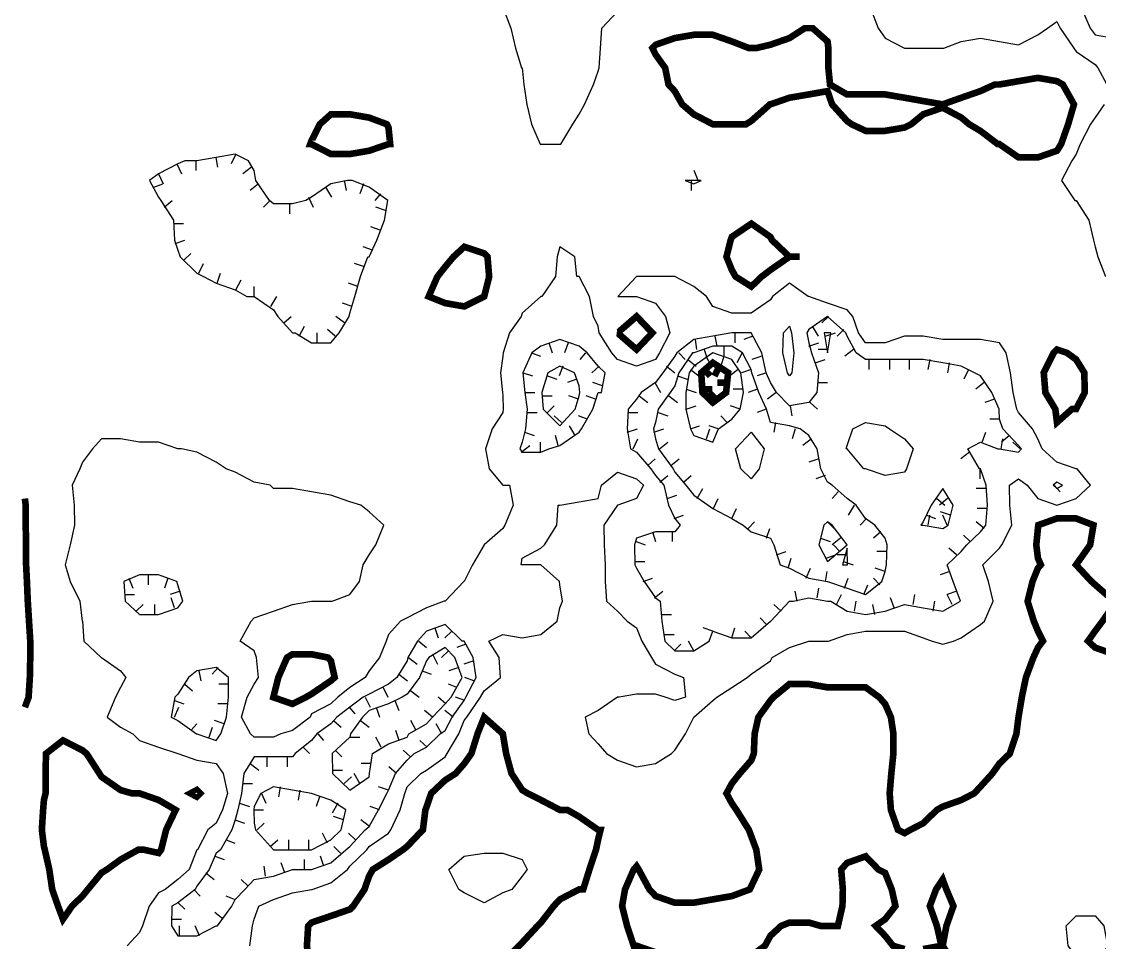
# Model space of a CAD drawing. Extents: x 628896 to 629898, y 4519176 to 4520140.
# Drawn here: x 629011.8 to 629174.4, y 4519793 to 4519932 of the extents above; entities that cross this region are included whole.
import ezdxf

# ---------------------------------------------------------------- set-up
doc = ezdxf.new("R2010")
doc.units = 0

msp = doc.modelspace()

# ---------------------------------------------------------------- linework, layer by layer
at = {"layer": 'GSLAYER', "linetype": 'CONTINUOUS', "flags": 128}
for points in [[(629084.4375, 4519934), (629085.5625, 4519931), (629086.3125, 4519928), (629087.1875, 4519925), (629087.3125, 4519925), (629087.5625, 4519922.5), (629088, 4519919.5), (629088.6875, 4519916.5), (629090, 4519913.5), (629090.125, 4519913.5), (629093, 4519913.5), (629093.125, 4519913.5), (629094.9375, 4519916.5), (629095.875, 4519918), (629096.6875, 4519919.5), (629098.0625, 4519922.5), (629098.75, 4519924.5), (629098.9375, 4519925), (629099.125, 4519928), (629099.3125, 4519931), (629101.6875, 4519933.5)], [(629139.875, 4519934), (629141, 4519931), (629142.0625, 4519929.5), (629145, 4519928), (629145.5625, 4519928), (629147.8125, 4519928), (629150.75, 4519928), (629150.9375, 4519928), (629153.5625, 4519929), (629156.4375, 4519929.5), (629159.3125, 4519929), (629162.1875, 4519928.5), (629165.125, 4519930), (629166.5625, 4519931), (629168, 4519932), (629168.5, 4519931), (629170.5625, 4519928), (629170.875, 4519927.5), (629173.75, 4519925.5), (629174.1875, 4519925), (629175.5, 4519922.5)], [(629171.6875, 4519934), (629173, 4519931), (629173.75, 4519930), (629176.625, 4519929.5), (629179.5, 4519929.5), (629182.375, 4519928.5), (629182.9375, 4519928), (629185.3125, 4519926), (629188.1875, 4519927.5), (629189.375, 4519928), (629191.0625, 4519929), (629193.9375, 4519929), (629196.8125, 4519930), (629197.375, 4519931), (629199.75, 4519931.5), (629202.5625, 4519932), (629205.5, 4519932.5)], [(629175.125, 4519919.5), (629173.75, 4519917.5), (629173.0625, 4519916.5), (629171.5, 4519913.5), (629170.875, 4519912), (629170.25, 4519911), (629168.6875, 4519908), (629170.6875, 4519905), (629170.875, 4519905), (629172.8125, 4519902), (629173.5, 4519899), (629173.75, 4519898), (629174.1875, 4519896.5), (629175.3125, 4519893.5)], [(629059.6875, 4519885), (629061.1875, 4519887.5), (629061.3125, 4519888), (629062.0625, 4519890.5), (629062.875, 4519893.5), (629064, 4519896.5), (629064.1875, 4519896.5), (629065.375, 4519899), (629066.5, 4519902), (629067, 4519905), (629064.1875, 4519907), (629061.625, 4519908), (629061.3125, 4519908), (629060.9375, 4519908), (629058.4375, 4519907.5), (629055.5, 4519905.5), (629054.625, 4519905), (629052.625, 4519904.5), (629049.75, 4519904.5), (629049.1875, 4519905), (629047.125, 4519908), (629046.875, 4519909.5), (629046, 4519911), (629044, 4519912), (629041.125, 4519911.5), (629038.1875, 4519911), (629036.375, 4519911), (629035.3125, 4519910.5), (629032.4375, 4519909), (629031.0625, 4519908), (629032.4375, 4519905.5), (629032.75, 4519905), (629034.6875, 4519902), (629034.8125, 4519899), (629035.3125, 4519897.5), (629035.6875, 4519896.5), (629038.1875, 4519894), (629039.1875, 4519893.5), (629041.125, 4519892.5), (629044, 4519891.5), (629045.75, 4519890.5), (629046.875, 4519890.5), (629049.75, 4519888.5), (629050.4375, 4519887.5), (629052.625, 4519885), (629053.0625, 4519885), (629055.5, 4519883.5), (629058.4375, 4519883.5), (629059.6875, 4519885)], [(629041.0625, 4519911.5), (629041.3125, 4519910)], [(629044.0625, 4519912), (629043.375, 4519910.5)], [(629035.1875, 4519910.5), (629035.875, 4519909)], [(629038.0625, 4519911), (629038.0625, 4519909.5)], [(629046.4375, 4519910), (629045.125, 4519909)], [(629032.4375, 4519909), (629033.125, 4519907.5)], [(629113.875, 4519908), (629113.25, 4519909.5)], [(629031.6875, 4519907), (629033.0625, 4519907.5)], [(629047.5, 4519907.5), (629046.25, 4519906.5)], [(629057.625, 4519907), (629058.5, 4519905.5)], [(629060.4375, 4519908), (629060.75, 4519906.5)], [(629063.375, 4519907.5), (629062.8125, 4519906)], [(629114.3125, 4519908), (629113.1875, 4519908), (629111.875, 4519908), (629113.1875, 4519907.5), (629114.3125, 4519908)], [(629112.8125, 4519908), (629112.8125, 4519906.5)], [(629033.25, 4519904), (629034.5, 4519905)], [(629049.25, 4519905), (629048.25, 4519904)], [(629055.0625, 4519905.5), (629055.75, 4519904)], [(629065.9375, 4519906), (629065.0625, 4519905)], [(629052.1875, 4519904.5), (629052.1875, 4519903)], [(629066.6875, 4519903.5), (629065.1875, 4519904)], [(629034.6875, 4519901.5), (629036.1875, 4519901.5)], [(629065.875, 4519900.5), (629064.4375, 4519901)], [(629034.9375, 4519898.5), (629036.375, 4519899)], [(629046.1875, 4519792.5), (629046.625, 4519795.5), (629046.875, 4519796.5), (629047.5625, 4519798.5), (629049.75, 4519799.5), (629052.625, 4519800.5), (629055.5, 4519801), (629055.625, 4519801), (629058.4375, 4519802), (629060.9375, 4519804), (629061.3125, 4519804.5), (629063.875, 4519807), (629064.1875, 4519807.5), (629067.125, 4519809.5), (629067.5, 4519810), (629068.875, 4519813), (629069.5625, 4519815.5), (629069.9375, 4519816.5), (629072, 4519818.5), (629072.875, 4519819), (629075.6875, 4519821), (629076, 4519821.5), (629077.75, 4519824.5), (629078.5625, 4519826.5), (629078.9375, 4519827), (629081, 4519830), (629081.5625, 4519831), (629084, 4519833), (629083.8125, 4519836), (629082.25, 4519838.5), (629084.375, 4519839.5), (629087.3125, 4519839), (629090.125, 4519839.5), (629092.5625, 4519841.5), (629093, 4519843.5), (629093.375, 4519844.5), (629093, 4519847), (629092.9375, 4519847.5), (629090.125, 4519850), (629087.3125, 4519850), (629087.125, 4519850), (629087.3125, 4519851), (629090.125, 4519852.5), (629090.6875, 4519853), (629092.5, 4519856), (629092.75, 4519859), (629093, 4519859), (629095.875, 4519859.5), (629098.75, 4519860), (629099.25, 4519862), (629101.6875, 4519864), (629104.5625, 4519863), (629105.625, 4519862), (629104.5625, 4519860), (629101.75, 4519859), (629101.6875, 4519859), (629099.625, 4519856), (629099.6875, 4519853), (629099.8125, 4519850), (629099.8125, 4519847.5), (629100, 4519844.5), (629101.6875, 4519843), (629103.125, 4519841.5), (629104.5625, 4519840.5), (629105.375, 4519838.5), (629106.8125, 4519836), (629107.4375, 4519835), (629110.3125, 4519833.5), (629111.625, 4519833), (629111.9375, 4519830), (629110.3125, 4519829.5), (629108.875, 4519830), (629107.4375, 4519830.5), (629104.5625, 4519830.5), (629101.9375, 4519830), (629101.6875, 4519830), (629098.75, 4519828), (629096.8125, 4519827), (629097.375, 4519824.5), (629098.75, 4519823), (629100, 4519821.5), (629101.6875, 4519820.5), (629104.5625, 4519819.5), (629107.4375, 4519820), (629109.8125, 4519821.5), (629110.3125, 4519822), (629111.9375, 4519824.5), (629113.1875, 4519827), (629116.0625, 4519829.5), (629116.6875, 4519830), (629118.9375, 4519831.5), (629121.25, 4519833), (629121.875, 4519833.5), (629124.75, 4519835.5), (629125, 4519836), (629127.625, 4519837.5), (629130.5625, 4519838.5), (629133.375, 4519838.5), (629133.5, 4519838.5), (629136.3125, 4519839.5), (629139.125, 4519840), (629142.0625, 4519840), (629145, 4519840), (629147.8125, 4519839), (629149.1875, 4519838.5), (629150.75, 4519838), (629152.375, 4519838.5), (629153.5625, 4519839), (629156.4375, 4519841), (629157.0625, 4519841.5), (629158.375, 4519844.5), (629157.6875, 4519847.5), (629156.8125, 4519850), (629159.3125, 4519852.5), (629159.6875, 4519853), (629161.1875, 4519856), (629160.875, 4519859), (629160.8125, 4519862), (629162.1875, 4519863), (629163.5, 4519862), (629165.125, 4519860), (629168, 4519859), (629170.875, 4519860), (629173.0625, 4519862), (629171.0625, 4519864.5), (629170.875, 4519864.5), (629168, 4519865.5), (629165.75, 4519867.5), (629165.125, 4519869), (629164.3125, 4519870.5), (629162.1875, 4519873), (629161.9375, 4519873.5), (629161.375, 4519876), (629161, 4519879), (629160.3125, 4519882), (629159.3125, 4519883.5), (629156.4375, 4519884), (629153.5625, 4519884), (629150.75, 4519884), (629147.8125, 4519884.5), (629145, 4519884.5), (629142.0625, 4519883.5), (629139.125, 4519883.5), (629138.0625, 4519885), (629137.1875, 4519887.5), (629136.3125, 4519888.5), (629133.375, 4519889.5), (629130.5625, 4519890.5), (629130.4375, 4519890.5), (629127.625, 4519892.5), (629125.0625, 4519890.5), (629124.75, 4519890), (629121.875, 4519888), (629118.9375, 4519888), (629116.0625, 4519889), (629115.125, 4519890.5), (629113.1875, 4519892), (629110.3125, 4519893.5), (629110.25, 4519893.5), (629107.4375, 4519893.5), (629104.75, 4519893.5), (629104.5625, 4519893.5), (629101.75, 4519890.5), (629104.5625, 4519890.5), (629107.4375, 4519889.5), (629108.9375, 4519887.5), (629109.5625, 4519885), (629108, 4519882), (629107.4375, 4519881), (629104.5625, 4519880), (629101.6875, 4519881), (629100.8125, 4519882), (629098.9375, 4519885), (629098.75, 4519886), (629098.0625, 4519887.5), (629097.4375, 4519890.5), (629095.875, 4519893.5), (629095.5625, 4519893.5), (629095.25, 4519896.5), (629093, 4519898), (629092.5625, 4519896.5), (629092.3125, 4519893.5), (629090.25, 4519890.5), (629090.125, 4519890.5), (629087.3125, 4519888), (629087.125, 4519887.5), (629085.375, 4519885), (629084.4375, 4519882), (629084.375, 4519881.5), (629084, 4519879), (629084.3125, 4519876), (629084.375, 4519875.5), (629084.4375, 4519873.5), (629084.375, 4519873), (629082.75, 4519870.5), (629081.75, 4519867.5), (629082.3125, 4519864.5), (629084.375, 4519862), (629085.375, 4519862), (629085.9375, 4519859), (629084.6875, 4519856), (629084.375, 4519855.5), (629081.5625, 4519853), (629079.8125, 4519850), (629078.5625, 4519847.5), (629078.5, 4519847.5), (629075.6875, 4519844.5), (629075.5, 4519844.5), (629072.875, 4519843.5), (629069.9375, 4519842), (629068.9375, 4519841.5), (629067.125, 4519839.5), (629066.75, 4519838.5), (629065.75, 4519836), (629064.1875, 4519834), (629063.625, 4519833), (629061.3125, 4519831.5), (629059.5, 4519830), (629058.4375, 4519829), (629055.5, 4519827.5), (629055.3125, 4519827), (629052.625, 4519825), (629050.875, 4519824.5), (629049.75, 4519824), (629046.875, 4519824), (629046.3125, 4519824.5), (629044.9375, 4519827), (629045.8125, 4519830), (629046.875, 4519832), (629047.5, 4519833), (629047.1875, 4519836), (629046.875, 4519837), (629044.75, 4519838.5), (629046.375, 4519841.5), (629046.875, 4519842), (629049.75, 4519843), (629052.625, 4519844), (629055.5, 4519844.5), (629058.4375, 4519844.5), (629058.625, 4519844.5), (629061.3125, 4519845.5), (629062.75, 4519847.5), (629063.3125, 4519850), (629064.1875, 4519851.5), (629065.1875, 4519853), (629066.4375, 4519856), (629064.1875, 4519858), (629062.9375, 4519859), (629061.3125, 4519859.5), (629058.4375, 4519860.5), (629055.5, 4519861), (629052.625, 4519861.5), (629049.75, 4519861.5), (629049.25, 4519862), (629046.875, 4519862.5), (629044, 4519864), (629042.625, 4519864.5), (629041.125, 4519865.5), (629038.1875, 4519867), (629035.875, 4519867.5), (629035.3125, 4519867.5), (629032.4375, 4519868.5), (629029.5625, 4519868.5), (629026.6875, 4519869), (629023.8125, 4519869), (629022.4375, 4519867.5), (629020.9375, 4519865.5), (629020.5625, 4519864.5), (629019.375, 4519862), (629019.6875, 4519859), (629019.75, 4519856), (629019.0625, 4519853), (629018.3125, 4519850), (629019.0625, 4519847.5), (629020.5625, 4519844.5), (629020.875, 4519841.5), (629020.9375, 4519841.5), (629021.125, 4519838.5), (629023.75, 4519836), (629023.8125, 4519836), (629026.6875, 4519834), (629027.5, 4519833), (629026.6875, 4519831.5), (629025.9375, 4519830), (629024.6875, 4519827), (629026.6875, 4519825.5), (629028.5625, 4519824.5), (629029.5625, 4519823.5), (629032.4375, 4519822.5), (629035.3125, 4519821.5), (629038.1875, 4519820.5), (629041.125, 4519820), (629042.1875, 4519818.5), (629042.8125, 4519815.5), (629042.0625, 4519813), (629041.125, 4519811), (629039.875, 4519810), (629038.3125, 4519807), (629038.1875, 4519807), (629037.0625, 4519804), (629035.3125, 4519802.5), (629033.4375, 4519801), (629032.4375, 4519800.5), (629031, 4519798.5), (629030, 4519795.5), (629029.5625, 4519794.5), (629027.6875, 4519792.5)], [(629036.25, 4519896), (629037.3125, 4519897)], [(629064.6875, 4519897.5), (629063.3125, 4519898)], [(629038.5, 4519894), (629039.1875, 4519895.5)], [(629063.5, 4519895), (629062, 4519895.5)], [(629041.25, 4519892.5), (629041.75, 4519894)], [(629044.0625, 4519891.5), (629044.875, 4519893)], [(629046.875, 4519890.5), (629046.875, 4519892)], [(629062.5, 4519892), (629061.0625, 4519892.5)], [(629049.375, 4519889), (629050.25, 4519890.5)], [(629061.625, 4519889), (629060.1875, 4519889.5)], [(629051.3125, 4519886.5), (629052.4375, 4519887.5)], [(629060.5, 4519886.5), (629059.1875, 4519887.5)], [(629115.5, 4519838.5), (629116.0625, 4519840), (629118.9375, 4519839), (629121.875, 4519839), (629124.75, 4519841.5), (629124.8125, 4519841.5), (629127.625, 4519844.5), (629128.1875, 4519844.5), (629130.5625, 4519845), (629133.375, 4519844.5), (629133.875, 4519844.5), (629136.3125, 4519843), (629139.125, 4519842.5), (629142.0625, 4519843), (629145, 4519844), (629147.8125, 4519843.5), (629150.75, 4519843), (629153.4375, 4519844.5), (629152.3125, 4519847.5), (629151.4375, 4519850), (629153.5625, 4519852), (629154.375, 4519853), (629156.4375, 4519855), (629157.25, 4519856), (629157.5, 4519859), (629157.3125, 4519862), (629156.4375, 4519864.5), (629156.3125, 4519864.5), (629154.5625, 4519867.5), (629156.4375, 4519868.5), (629159.0625, 4519867.5), (629159.3125, 4519867.5), (629162.1875, 4519867), (629162.625, 4519867.5), (629162.1875, 4519868), (629159.8125, 4519870.5), (629159.3125, 4519872), (629159.25, 4519873.5), (629158.1875, 4519876), (629156.4375, 4519878.5), (629155.5625, 4519879), (629153.5625, 4519880), (629150.75, 4519880.5), (629147.8125, 4519881), (629145, 4519881), (629142.0625, 4519881), (629139.125, 4519881), (629137.6875, 4519882), (629136.3125, 4519884.5), (629136.125, 4519885), (629133.375, 4519887.5), (629130.5625, 4519885.5), (629130.25, 4519885), (629130.5625, 4519883.5), (629130.9375, 4519882), (629132, 4519879), (629131.75, 4519876), (629130.5625, 4519874.5), (629127.625, 4519874), (629125.6875, 4519876), (629124.75, 4519877.5), (629124.125, 4519879), (629123.4375, 4519882), (629121.875, 4519885), (629121.875, 4519885), (629120.8125, 4519885), (629118.9375, 4519885), (629116.0625, 4519884.5), (629113.1875, 4519884), (629110.625, 4519882), (629110.3125, 4519881.5), (629108.5, 4519879), (629107.4375, 4519877.5), (629105.25, 4519876), (629104.5625, 4519875), (629103.3125, 4519873.5), (629103.125, 4519870.5), (629103.625, 4519867.5), (629104.5625, 4519867), (629106.6875, 4519864.5), (629107.4375, 4519863.5), (629108.6875, 4519862), (629109.375, 4519859), (629110.3125, 4519857), (629111.125, 4519856), (629110.3125, 4519855), (629107.4375, 4519855), (629104.5625, 4519854), (629104.25, 4519853), (629104.3125, 4519850), (629104.5625, 4519849.5), (629105.6875, 4519847.5), (629107.4375, 4519845), (629108.125, 4519844.5), (629108.375, 4519841.5), (629108.8125, 4519838.5), (629110.3125, 4519837), (629113.1875, 4519837), (629115.5, 4519838.5)], [(629133.5, 4519887.5), (629132.5, 4519886.5)], [(629053.625, 4519884.5), (629054.4375, 4519886)], [(629059.0625, 4519884.5), (629057.9375, 4519885.5)], [(629127.3125, 4519879), (629126.625, 4519882), (629126.75, 4519885), (629127.625, 4519886), (629127.9375, 4519885), (629128.3125, 4519882), (629128, 4519879), (629127.625, 4519878.5), (629127.3125, 4519879)], [(629131.0625, 4519886), (629131.9375, 4519884.5)], [(629135.8125, 4519885.5), (629134.8125, 4519884.5)], [(629056.375, 4519883.5), (629056.375, 4519885)], [(629091.3125, 4519867.5), (629093, 4519868), (629095.875, 4519870), (629096.25, 4519870.5), (629097.9375, 4519873.5), (629098.75, 4519876), (629099.25, 4519876), (629099.8125, 4519879), (629098.75, 4519880), (629097.125, 4519882), (629095.875, 4519883), (629093, 4519884), (629090.125, 4519883), (629088.75, 4519882), (629087.375, 4519879), (629087.6875, 4519876), (629088.0625, 4519873.5), (629087.8125, 4519870.5), (629087.3125, 4519868.5), (629086.9375, 4519867.5), (629087.3125, 4519867), (629090.125, 4519867), (629091.3125, 4519867.5)], [(629113.375, 4519884), (629113.625, 4519882.5)], [(629116.375, 4519884.5), (629116.6875, 4519883)], [(629119.375, 4519885), (629119.375, 4519883.5)], [(629122.125, 4519884.5), (629120.75, 4519884)], [(629133.875, 4519885), (629133.375, 4519885), (629132.875, 4519885), (629133.375, 4519882), (629133.875, 4519885)], [(629133, 4519884.5), (629134.5625, 4519885)], [(629091.3125, 4519883.5), (629091.8125, 4519882)], [(629094.25, 4519883.5), (629093.6875, 4519882)], [(629141.5625, 4519847.5), (629142.0625, 4519849), (629142.25, 4519850), (629142.375, 4519853), (629142.0625, 4519854), (629140.5, 4519856), (629139.125, 4519857), (629137.6875, 4519859), (629136.3125, 4519860), (629134.0625, 4519862), (629133.375, 4519862.5), (629132.375, 4519864.5), (629131.8125, 4519867.5), (629130.5625, 4519869.5), (629129.25, 4519870.5), (629127.625, 4519871), (629124.75, 4519871.5), (629124.1875, 4519873.5), (629123, 4519876), (629121.9375, 4519879), (629121.875, 4519879.5), (629120.5625, 4519882), (629118.9375, 4519883), (629116.0625, 4519883), (629113.1875, 4519882), (629113, 4519882), (629110.9375, 4519879), (629110.3125, 4519877), (629109.625, 4519876), (629107.8125, 4519873.5), (629107.4375, 4519871.5), (629107.125, 4519870.5), (629107.4375, 4519869), (629107.875, 4519867.5), (629110.0625, 4519864.5), (629110.3125, 4519864), (629112, 4519862), (629113.1875, 4519860.5), (629115.375, 4519859), (629116.0625, 4519858.5), (629118.9375, 4519857), (629120.625, 4519856), (629121.875, 4519855), (629124.75, 4519854), (629125.25, 4519853), (629126.25, 4519850), (629127.625, 4519849.5), (629130.5625, 4519848), (629133.375, 4519847.5), (629136.3125, 4519846.5), (629139.125, 4519845.5), (629141.5625, 4519847.5)], [(629114.75, 4519882.5), (629115.25, 4519881)], [(629117.75, 4519883), (629117.75, 4519881.5)], [(629130.5625, 4519883), (629132.0625, 4519883.5)], [(629133.4375, 4519882.5), (629131.9375, 4519882.5)], [(629137.3125, 4519882.5), (629136, 4519881.5)], [(629088.6875, 4519882), (629090.0625, 4519881.5)], [(629096.875, 4519882), (629096, 4519881)], [(629110.9375, 4519882), (629111.875, 4519881)], [(629116.9375, 4519870.5), (629118.9375, 4519872), (629120.1875, 4519873.5), (629120.6875, 4519876), (629120.3125, 4519879), (629118.9375, 4519881), (629116.0625, 4519882), (629113.1875, 4519880), (629112.5, 4519879), (629112, 4519876), (629112, 4519873.5), (629112.6875, 4519870.5), (629113.1875, 4519869.5), (629116.0625, 4519868.5), (629116.9375, 4519870.5)], [(629112.3125, 4519881), (629113.5625, 4519880)], [(629115, 4519881.5), (629115.875, 4519880)], [(629117.75, 4519881.5), (629117.25, 4519880)], [(629120.5, 4519882), (629119.6875, 4519880.5)], [(629123.4375, 4519881.5), (629121.9375, 4519881)], [(629131.5, 4519880.5), (629133, 4519881)], [(629139.625, 4519881), (629139.625, 4519879.5)], [(629142.75, 4519881), (629142.75, 4519879.5)], [(629145.6875, 4519881), (629145.6875, 4519879.5)], [(629148.8125, 4519881), (629148.5, 4519879.5)], [(629151.75, 4519880.5), (629151.5, 4519879)], [(629087.4375, 4519879), (629088.875, 4519878.5)], [(629095.3125, 4519873.5), (629095.875, 4519875.5), (629096, 4519876), (629095.875, 4519877), (629095.1875, 4519879), (629093, 4519880), (629091.1875, 4519879), (629090.25, 4519876), (629090.4375, 4519873.5), (629093, 4519871), (629095.3125, 4519873.5)], [(629093.4375, 4519880), (629092.875, 4519878.5)], [(629098.9375, 4519880), (629097.8125, 4519879)], [(629109.0625, 4519880), (629110.3125, 4519879)], [(629112.6875, 4519879.5), (629113.9375, 4519878.5)], [(629119.875, 4519879.5), (629118.625, 4519878.5)], [(629121.875, 4519879.5), (629120.375, 4519879)], [(629124.1875, 4519879), (629122.75, 4519878.5)], [(629154.625, 4519879.5), (629153.9375, 4519878)], [(629091.125, 4519878.5), (629092.5, 4519878)], [(629095.5625, 4519878), (629094.125, 4519877.5)], [(629099.4375, 4519877), (629097.9375, 4519877.5)], [(629107.3125, 4519877.5), (629108.1875, 4519876)], [(629110.75, 4519878.5), (629112.1875, 4519878)], [(629131.875, 4519877.5), (629133.375, 4519877.5)], [(629157, 4519877.5), (629155.75, 4519876.5)], [(629087.6875, 4519876), (629089.1875, 4519876)], [(629112.0625, 4519876.5), (629113.5625, 4519876)], [(629120.625, 4519876.5), (629119.125, 4519876.5)], [(629122.8125, 4519876.5), (629121.375, 4519876)], [(629125.625, 4519876), (629124.3125, 4519875)], [(629090.25, 4519875.5), (629091.8125, 4519875.5)], [(629091.125, 4519873), (629092.125, 4519874)], [(629095.8125, 4519875), (629094.3125, 4519875.5)], [(629098.375, 4519875), (629096.9375, 4519875.5)], [(629104.9375, 4519875.5), (629106.25, 4519874.5)], [(629109.4375, 4519875.5), (629110.75, 4519874.5)], [(629112.0625, 4519873.5), (629113.5625, 4519874)], [(629120.1875, 4519873.5), (629118.75, 4519874)], [(629127.75, 4519874), (629128, 4519872.5)], [(629130.75, 4519874.5), (629131.875, 4519873.5)], [(629158.5625, 4519875), (629157.125, 4519874.5)], [(629088, 4519873), (629089.5625, 4519873)], [(629093.25, 4519871.5), (629092.125, 4519872.5)], [(629097.125, 4519872), (629095.8125, 4519872.5)], [(629103.25, 4519873), (629104.75, 4519873)], [(629107.8125, 4519873), (629109.25, 4519872.5)], [(629118.25, 4519871.5), (629117.25, 4519872.5)], [(629124.125, 4519873.5), (629122.75, 4519873)], [(629095.3125, 4519869.5), (629094.4375, 4519871)], [(629112.6875, 4519870.5), (629114.0625, 4519871)], [(629116.875, 4519870.5), (629115.5, 4519871)], [(629125.5, 4519871.5), (629125.25, 4519870)], [(629138.875, 4519864.5), (629136.3125, 4519867.5), (629136.1875, 4519867.5), (629136.3125, 4519868), (629137.1875, 4519870.5), (629139.125, 4519871.5), (629142.0625, 4519871), (629142.75, 4519870.5), (629145, 4519869), (629146.3125, 4519867.5), (629145.3125, 4519864.5), (629145, 4519864), (629142.0625, 4519863.5), (629139.125, 4519864.5), (629138.875, 4519864.5)], [(629159.3125, 4519872), (629157.875, 4519872)], [(629087.625, 4519870), (629089.125, 4519869.5)], [(629092.75, 4519868), (629092.3125, 4519869.5)], [(629103.125, 4519870), (629104.6875, 4519870.5)], [(629107.1875, 4519870), (629108.6875, 4519870.5)], [(629115.125, 4519869), (629115.625, 4519870.5)], [(629120.3125, 4519864.5), (629119.5, 4519867.5), (629121.875, 4519870), (629123.8125, 4519867.5), (629123.0625, 4519864.5), (629121.875, 4519863), (629120.3125, 4519864.5)], [(629128.5, 4519870.5), (629128.0625, 4519869)], [(629156.6875, 4519868.5), (629157.25, 4519870)], [(629160.8125, 4519869.5), (629159.625, 4519868.5)], [(629087.125, 4519867), (629088.4375, 4519868)], [(629090.0625, 4519867), (629090.0625, 4519868.5)], [(629104.0625, 4519867.5), (629104.75, 4519869)], [(629108, 4519867.5), (629109.25, 4519868.5)], [(629130.9375, 4519869), (629129.625, 4519868)], [(629159.5625, 4519867.5), (629159.8125, 4519869)], [(629162.4375, 4519867.5), (629161.3125, 4519868.5)], [(629106.25, 4519865), (629107.375, 4519866)], [(629109.75, 4519865), (629111, 4519866)], [(629132.0625, 4519866), (629130.5625, 4519865.5)], [(629154.8125, 4519867), (629153.5, 4519866)], [(629156.375, 4519864.5), (629156.375, 4519863)], [(629108.0625, 4519862.5), (629109.25, 4519863.5)], [(629111.625, 4519862.5), (629112.8125, 4519863.5)], [(629133, 4519863.5), (629131.625, 4519863)], [(629113.6875, 4519860), (629114.5625, 4519861.5)], [(629135, 4519861), (629134.0625, 4519860)], [(629151.5625, 4519856), (629152.3125, 4519859), (629150.75, 4519861.5), (629149, 4519859), (629147.8125, 4519856.5), (629147.4375, 4519856), (629147.8125, 4519856), (629150.75, 4519855.5), (629151.5625, 4519856)], [(629157.3125, 4519861.5), (629155.8125, 4519861.5)], [(629168.8125, 4519862), (629168, 4519862.5), (629167.4375, 4519862), (629168, 4519861.5), (629168.8125, 4519862)], [(629167.5625, 4519862), (629168.5, 4519861)], [(629109.1875, 4519860), (629110.625, 4519860.5)], [(629116.1875, 4519858.5), (629116.875, 4519860)], [(629149.875, 4519860), (629151.0625, 4519859)], [(629151.5, 4519860), (629150.25, 4519859)], [(629118.9375, 4519857), (629119.625, 4519858.5)], [(629137.375, 4519859), (629136.5, 4519857.5)], [(629151.9375, 4519857.5), (629150.4375, 4519858)], [(629157.4375, 4519858.5), (629155.9375, 4519858.5)], [(629110.25, 4519857), (629111.625, 4519857.5)], [(629121.375, 4519855.5), (629122.375, 4519856.5)], [(629136.3125, 4519853), (629134.0625, 4519856), (629133.375, 4519856.5), (629132.8125, 4519856), (629132.0625, 4519853), (629133.375, 4519850.5), (629136.3125, 4519853)], [(629133.375, 4519856.5), (629134.375, 4519855.5)], [(629139.25, 4519857), (629138.3125, 4519856)], [(629148.3125, 4519857.5), (629149.6875, 4519857)], [(629148.5625, 4519856), (629148.8125, 4519857.5)], [(629151.4375, 4519856), (629150.75, 4519857.5)], [(629157, 4519855.5), (629155.8125, 4519856.5)], [(629106.9375, 4519855), (629107.4375, 4519853.5)], [(629109.9375, 4519855), (629109.9375, 4519853.5)], [(629124.1875, 4519854), (629124.6875, 4519855.5)], [(629141.4375, 4519855), (629140.3125, 4519854)], [(629154.875, 4519853.5), (629153.875, 4519854.5)], [(629104.5, 4519853.5), (629105.875, 4519853)], [(629132.3125, 4519854), (629133.75, 4519853.5)], [(629135.3125, 4519854), (629134.0625, 4519853)], [(629135.25, 4519852), (629134.25, 4519853)], [(629125.6875, 4519851.5), (629127.125, 4519852)], [(629133.1875, 4519851), (629134.5625, 4519851.5)], [(629136.3125, 4519851.5), (629134.8125, 4519851.5)], [(629136.375, 4519850), (629136.3125, 4519852.5), (629135.625, 4519850), (629136.3125, 4519850), (629136.375, 4519850)], [(629142.3125, 4519852), (629140.8125, 4519852)], [(629152.8125, 4519851.5), (629151.6875, 4519852.5)], [(629104.3125, 4519850.5), (629105.8125, 4519850.5)], [(629127.4375, 4519849.5), (629127.875, 4519851)], [(629135.75, 4519850.5), (629137.25, 4519850)], [(629036.0625, 4519844.5), (629035.3125, 4519847), (629035.1875, 4519847.5), (629032.4375, 4519848.5), (629029.5625, 4519848.5), (629027.1875, 4519847.5), (629027.375, 4519844.5), (629029.5625, 4519842.5), (629032.4375, 4519842.5), (629035.3125, 4519843.5), (629036.0625, 4519844.5)], [(629027.9375, 4519848), (629028.5625, 4519846.5)], [(629030.875, 4519848.5), (629030.875, 4519847)], [(629033.8125, 4519848), (629033.3125, 4519846.5)], [(629105.5625, 4519847.5), (629106.9375, 4519848)], [(629130.125, 4519848), (629130.8125, 4519849.5)], [(629133.0625, 4519847.5), (629133.3125, 4519849)], [(629135.9375, 4519846.5), (629136.5, 4519848)], [(629141.25, 4519847), (629140.3125, 4519848)], [(629142.0625, 4519849), (629140.5625, 4519849.5)], [(629151.8125, 4519849), (629150.375, 4519848.5)], [(629131.8125, 4519845), (629132.0625, 4519846.5)], [(629138.875, 4519845.5), (629139.4375, 4519847)], [(629027.3125, 4519845.5), (629028.8125, 4519845.5)], [(629035.6875, 4519846), (629034.1875, 4519845.5)], [(629034.8125, 4519843.5), (629034.3125, 4519845)], [(629107.25, 4519845), (629108.5, 4519846)], [(629128.8125, 4519844.5), (629128.5, 4519846)], [(629134.75, 4519844), (629135.5, 4519845.5)], [(629143.4375, 4519843.5), (629142.875, 4519845)], [(629146.3125, 4519844), (629146.5625, 4519845.5)], [(629152.875, 4519846), (629151.4375, 4519845.5)], [(629152.1875, 4519844), (629151.4375, 4519845.5)], [(629029.0625, 4519843), (629030.125, 4519844)], [(629031.875, 4519842.5), (629031.875, 4519844)], [(629126.375, 4519843), (629125.25, 4519844)], [(629137.4375, 4519843), (629137.6875, 4519844.5)], [(629140.5, 4519842.5), (629140.1875, 4519844)], [(629149.3125, 4519843), (629149.5625, 4519844.5)], [(629108.3125, 4519842.5), (629109.8125, 4519842.5)], [(629124.1875, 4519841), (629123.1875, 4519842)], [(629041.3125, 4519795.5), (629043.5, 4519798.5), (629044, 4519799.5), (629045.4375, 4519801), (629046.875, 4519802.5), (629049.75, 4519803), (629052.625, 4519804), (629054.75, 4519804), (629055.5, 4519804), (629058.4375, 4519805), (629060.6875, 4519807), (629061.3125, 4519807.5), (629063.625, 4519810), (629064.1875, 4519810.5), (629065.625, 4519813), (629066.875, 4519815.5), (629067.125, 4519816), (629068.1875, 4519818.5), (629069.9375, 4519820.5), (629071, 4519821.5), (629072.875, 4519822.5), (629074.9375, 4519824.5), (629075.6875, 4519825), (629076.75, 4519827), (629078.5625, 4519829.5), (629078.8125, 4519830), (629080.375, 4519833), (629079.875, 4519836), (629078.5625, 4519838.5), (629078.25, 4519838.5), (629075.6875, 4519841), (629072.875, 4519840), (629071.5, 4519838.5), (629070.0625, 4519836), (629069.9375, 4519835.5), (629068.375, 4519833), (629067.125, 4519832), (629064.1875, 4519830.5), (629063.3125, 4519830), (629061.3125, 4519828.5), (629059.3125, 4519827), (629058.4375, 4519826), (629056.3125, 4519824.5), (629055.5, 4519823.5), (629053.0625, 4519821.5), (629052.625, 4519821), (629049.75, 4519821), (629046.875, 4519821), (629045.3125, 4519818.5), (629044.9375, 4519815.5), (629044.375, 4519813), (629044, 4519811.5), (629043.5, 4519810), (629041.75, 4519807), (629041.125, 4519806.5), (629040.0625, 4519804), (629038.1875, 4519801.5), (629037.9375, 4519801), (629035.3125, 4519799), (629034.4375, 4519798.5), (629034.375, 4519795.5), (629035.3125, 4519794), (629038.1875, 4519794), (629041.125, 4519795.5), (629041.3125, 4519795.5)], [(629074.125, 4519840.5), (629074.625, 4519839)], [(629076.6875, 4519840), (629075.625, 4519839)], [(629116.0625, 4519840), (629114.625, 4519840.5)], [(629118.9375, 4519839), (629119.375, 4519840.5)], [(629121.875, 4519839), (629120.875, 4519840)], [(629071.6875, 4519838.5), (629072.875, 4519837.5)], [(629108.6875, 4519839.5), (629110.25, 4519839.5)], [(629113.1875, 4519837), (629112.375, 4519838.5)], [(629064.25, 4519818.5), (629064.6875, 4519821.5), (629067.125, 4519823), (629069.9375, 4519824), (629070.1875, 4519824.5), (629072.875, 4519826), (629073.75, 4519827), (629075.6875, 4519829), (629076.5625, 4519830), (629078.25, 4519833), (629077.125, 4519836), (629075.6875, 4519837.5), (629073.1875, 4519836), (629072.875, 4519835.5), (629071.8125, 4519833), (629069.9375, 4519830.5), (629069.1875, 4519830), (629067.125, 4519829), (629064.1875, 4519828), (629063.1875, 4519827), (629061.375, 4519824.5), (629061.3125, 4519824), (629058.625, 4519821.5), (629058.6875, 4519818.5), (629061.3125, 4519816), (629064.1875, 4519818), (629064.25, 4519818.5)], [(629076.1875, 4519837), (629075.125, 4519836)], [(629078.8125, 4519838), (629077.4375, 4519837.5)], [(629110.25, 4519837), (629111.25, 4519838)], [(629070.125, 4519836), (629071.4375, 4519835)], [(629073.75, 4519836.5), (629074.5, 4519835)], [(629080, 4519835.5), (629078.5, 4519835)], [(629041.8125, 4519824.5), (629042.6875, 4519827), (629043, 4519830), (629043, 4519833), (629041.125, 4519834.5), (629038.1875, 4519834), (629036.9375, 4519833), (629035.3125, 4519830.5), (629034.875, 4519830), (629034.3125, 4519827), (629035.3125, 4519826.5), (629038.125, 4519824.5), (629038.1875, 4519824.5), (629041.125, 4519823.5), (629041.8125, 4519824.5)], [(629038.5, 4519834), (629038.8125, 4519832.5)], [(629041.4375, 4519834.5), (629040.5, 4519833.5)], [(629068.6875, 4519833.5), (629070, 4519832.5)], [(629072.1875, 4519834), (629073.5625, 4519833.5)], [(629077.75, 4519834.5), (629076.25, 4519834)], [(629036.375, 4519832), (629037.5625, 4519831)], [(629043, 4519832), (629041.5, 4519832)], [(629077.4375, 4519831.5), (629076.1875, 4519832)], [(629080, 4519832.5), (629078.625, 4519833)], [(629066.3125, 4519831.5), (629067, 4519830)], [(629070.5, 4519831), (629071.75, 4519830)], [(629034.8125, 4519829.5), (629036.25, 4519829)], [(629034.8125, 4519827), (629035.5, 4519828.5)], [(629042.875, 4519829), (629041.375, 4519829)], [(629061.1875, 4519828.5), (629062.0625, 4519827.5)], [(629063.625, 4519830), (629064.375, 4519828.5)], [(629065.25, 4519828.5), (629065.75, 4519827)], [(629068.0625, 4519829.5), (629068.6875, 4519828)], [(629075.75, 4519829), (629074.625, 4519830)], [(629078.625, 4519829.5), (629077.25, 4519830)], [(629073.75, 4519827), (629072.5625, 4519828)], [(629076.875, 4519827), (629075.625, 4519828)], [(629037.3125, 4519825), (629038.1875, 4519826)], [(629040.0625, 4519824), (629040.5625, 4519825.5)], [(629042.3125, 4519826), (629040.875, 4519826.5)], [(629058.8125, 4519826.5), (629060, 4519825.5)], [(629062.875, 4519826.5), (629064.1875, 4519825.5)], [(629071.3125, 4519825), (629070.5, 4519826.5)], [(629075.1875, 4519824.5), (629074.3125, 4519826)], [(629056.4375, 4519824.5), (629057.3125, 4519823.5)], [(629061.3125, 4519824), (629062.8125, 4519824)], [(629066, 4519822.5), (629065.1875, 4519824)], [(629068.75, 4519823.5), (629068.25, 4519825)], [(629054.25, 4519822.5), (629055.1875, 4519821.5)], [(629059.0625, 4519822), (629060.0625, 4519821)], [(629070.4375, 4519821), (629069.3125, 4519822)], [(629072.9375, 4519822.5), (629071.875, 4519823.5)], [(629048.75, 4519821), (629048.75, 4519819.5)], [(629051.8125, 4519821), (629051.8125, 4519819.5)], [(629046.25, 4519820), (629047.5625, 4519819)], [(629058.6875, 4519819), (629060.1875, 4519819)], [(629064.5, 4519820), (629063, 4519820)], [(629068.3125, 4519818.5), (629067.1875, 4519819.5)], [(629060.4375, 4519817), (629061.5625, 4519818)], [(629062.8125, 4519817), (629061.9375, 4519818.5)], [(629045.125, 4519817), (629046.625, 4519817)], [(629060, 4519810), (629060.6875, 4519813), (629058.4375, 4519814.5), (629055.5, 4519815.5), (629055.5, 4519815.5), (629052.625, 4519816), (629049.75, 4519816.5), (629047.875, 4519815.5), (629046.875, 4519813.5), (629046.8125, 4519813), (629046.875, 4519811), (629047.0625, 4519810), (629049.75, 4519807), (629052.625, 4519807), (629055.5, 4519807), (629058.4375, 4519808.5), (629060, 4519810)], [(629047.9375, 4519815.5), (629048.625, 4519814)], [(629050.75, 4519816.5), (629050.5, 4519815)], [(629053.75, 4519816), (629053.5, 4519814.5)], [(629067.125, 4519816), (629065.625, 4519816.5)], [(629044.625, 4519814), (629046.125, 4519813.5)], [(629056.6875, 4519815), (629056.1875, 4519813.5)], [(629059.5, 4519814), (629058.625, 4519812.5)], [(629046.8125, 4519813), (629048.25, 4519813)], [(629065.75, 4519813), (629064.375, 4519813.5)], [(629043.9375, 4519811.5), (629045.375, 4519811)], [(629047.3125, 4519810), (629048.375, 4519811)], [(629060.3125, 4519811.5), (629058.8125, 4519812)], [(629064.25, 4519810.5), (629062.9375, 4519811.5)], [(629057.9375, 4519808), (629057.1875, 4519809.5)], [(629062.125, 4519808.5), (629061.0625, 4519809.5)], [(629042.625, 4519808.5), (629043.9375, 4519808)], [(629049.25, 4519807.5), (629050.4375, 4519808.5)], [(629052.0625, 4519807), (629052.0625, 4519808.5)], [(629055.125, 4519807), (629055.125, 4519808.5)], [(629059.875, 4519806.5), (629058.875, 4519807.5)], [(629040.9375, 4519806), (629042.3125, 4519805.5)], [(629057.375, 4519804.5), (629056.875, 4519806)], [(629077.75, 4519801), (629076.25, 4519804), (629078.5625, 4519806), (629081.5625, 4519806.5), (629084.375, 4519806.5), (629087.3125, 4519805.5), (629088.0625, 4519804), (629087.3125, 4519803), (629085.75, 4519801), (629084.375, 4519800.5), (629081.5625, 4519799), (629078.5625, 4519800.5), (629077.75, 4519801)], [(629048.5625, 4519803), (629048.375, 4519804.5)], [(629051.5, 4519803.5), (629050.9375, 4519805)], [(629054.4375, 4519804), (629054.4375, 4519805.5)], [(629039.5625, 4519803.5), (629040.8125, 4519802.5)], [(629045.9375, 4519801.5), (629044.875, 4519802.5)], [(629037.75, 4519801), (629038.6875, 4519800)], [(629043.875, 4519799.5), (629042.625, 4519800)], [(629035.375, 4519799), (629036.375, 4519798)], [(629034.375, 4519796.5), (629035.875, 4519796.5)], [(629042.1875, 4519796.5), (629040.9375, 4519797.5)], [(629173.0625, 4519789.5), (629170.875, 4519791), (629169.6875, 4519792.5), (629169.375, 4519795.5), (629170.875, 4519797), (629173.75, 4519797), (629175.0625, 4519795.5), (629175.625, 4519792.5), (629173.9375, 4519789.5), (629173.75, 4519789.5), (629173.0625, 4519789.5)], [(629035.5625, 4519794), (629035.5625, 4519795.5)], [(629038.625, 4519794), (629037.9375, 4519795.5)]]:
    msp.add_lwpolyline(points, dxfattribs=at)
at = {"layer": 'GSLAYER', "linetype": 'CONTINUOUS', "const_width": 1, "flags": 128}
for points in [[(629159.0625, 4519913.5), (629156.4375, 4519915.5), (629154.75, 4519916.5), (629153.5625, 4519917.5), (629150.75, 4519919), (629147.8125, 4519918), (629146, 4519916.5), (629145, 4519916), (629142.0625, 4519915.5), (629139.125, 4519915.5), (629137, 4519916.5), (629136.3125, 4519917), (629134.0625, 4519919.5), (629133.375, 4519921.5), (629130.5625, 4519921), (629127.625, 4519920.5), (629124.75, 4519919.5), (629124.6875, 4519919.5), (629121.875, 4519917), (629121.0625, 4519916.5), (629118.9375, 4519916.5), (629117.4375, 4519916.5), (629116.0625, 4519916.5), (629113.1875, 4519918), (629111.4375, 4519919.5), (629110.3125, 4519921.5), (629109.375, 4519922.5), (629108.875, 4519925), (629107.4375, 4519927), (629106.9375, 4519928), (629107.4375, 4519928.5), (629110.3125, 4519929.5), (629113.1875, 4519930), (629116.0625, 4519930), (629118.9375, 4519929), (629121.5, 4519928), (629121.875, 4519928), (629122.625, 4519928), (629124.75, 4519928.5), (629127.625, 4519929.5), (629129.9375, 4519931), (629130.5625, 4519931), (629131.125, 4519931), (629133.375, 4519929), (629133.5, 4519928), (629133.5, 4519925), (629133.75, 4519922.5), (629136.3125, 4519921), (629139.125, 4519921), (629142.0625, 4519921), (629145, 4519920.5), (629147.8125, 4519920), (629150.75, 4519919.5), (629153.5625, 4519920.5), (629156.4375, 4519921.5), (629158.625, 4519922.5), (629159.3125, 4519922.5), (629162.1875, 4519923), (629165.125, 4519923.5), (629168, 4519923), (629168.875, 4519922.5), (629170.5625, 4519919.5), (629169.6875, 4519916.5), (629168.625, 4519913.5), (629168, 4519912.5), (629165.125, 4519911.5), (629162.1875, 4519911.5), (629159.3125, 4519913.5), (629159.0625, 4519913.5)], [(629055.3125, 4519913.5), (629055.5, 4519914), (629056.75, 4519916.5), (629058.4375, 4519918), (629061.3125, 4519918), (629064.1875, 4519917.5), (629066.875, 4519916.5), (629067.125, 4519916), (629067.375, 4519913.5), (629067.125, 4519913.5), (629064.1875, 4519912.5), (629061.3125, 4519912), (629058.4375, 4519912), (629055.5, 4519913.5), (629055.3125, 4519913.5)], [(629119.5, 4519893.5), (629118.9375, 4519894.5), (629118.125, 4519896.5), (629118.75, 4519899), (629118.9375, 4519899.5), (629121.875, 4519901.5), (629124.75, 4519899.5), (629125, 4519899), (629127.625, 4519896.5), (629129.1875, 4519896.5), (629127.625, 4519896.5), (629124.75, 4519894.5), (629123.4375, 4519893.5), (629121.875, 4519892), (629119.5, 4519893.5)], [(629073.1875, 4519890.5), (629074.5, 4519893.5), (629075.6875, 4519895), (629076.9375, 4519896.5), (629078.5625, 4519898), (629081.5625, 4519897), (629082.0625, 4519896.5), (629082.3125, 4519893.5), (629081.5625, 4519890.5), (629081.5625, 4519890.5), (629078.5625, 4519889), (629075.6875, 4519889.5), (629073.1875, 4519890.5)], [(629101.625, 4519885), (629101.6875, 4519885), (629104.5625, 4519887.5), (629106.9375, 4519885), (629104.5625, 4519882.5), (629101.6875, 4519885), (629101.625, 4519885)], [(629167.75, 4519873.5), (629166.25, 4519876), (629166, 4519879), (629167.5, 4519882), (629168, 4519882.5), (629169.5, 4519882), (629170.875, 4519881), (629172.125, 4519879), (629172.1875, 4519876), (629170.875, 4519873.5), (629170.25, 4519873.5), (629168, 4519871.5), (629167.75, 4519873.5)], [(629118.0625, 4519876), (629118.375, 4519879), (629116.0625, 4519880.5), (629114.3125, 4519879), (629114.5, 4519876), (629116.0625, 4519874.5), (629118.0625, 4519876)], [(629117.0625, 4519880), (629116.3125, 4519878.5)], [(629114.75, 4519879.5), (629115.6875, 4519878.5)], [(629118.25, 4519877.5), (629116.75, 4519877.5)], [(629114.5, 4519876.5), (629116, 4519876.5)], [(629116.5, 4519875), (629115.5, 4519876)], [(629012.25, 4519860), (629012.375, 4519859), (629012.375, 4519856), (629012.4375, 4519853), (629012.4375, 4519850), (629012.5625, 4519847.5), (629012.6875, 4519844.5), (629012.875, 4519841.5), (629013.0625, 4519838.5), (629013.0625, 4519836), (629013, 4519833), (629012.8125, 4519830), (629012.25, 4519828.5)], [(629107.4375, 4519791.5), (629104.5625, 4519792.5), (629104.125, 4519792.5), (629103.125, 4519795.5), (629102.375, 4519798.5), (629102.8125, 4519801), (629104.125, 4519804), (629104.5625, 4519804.5), (629104.875, 4519804), (629106.5, 4519801), (629107.4375, 4519800), (629110.3125, 4519799), (629113.1875, 4519799), (629116.0625, 4519799.5), (629118.9375, 4519800), (629121.625, 4519801), (629121.875, 4519801.5), (629123.0625, 4519804), (629122.625, 4519807), (629121.875, 4519809), (629121.5, 4519810), (629119.625, 4519813), (629118.9375, 4519814), (629118.125, 4519815.5), (629118.9375, 4519817), (629120.125, 4519818.5), (629121.875, 4519820.5), (629122.25, 4519821.5), (629122.375, 4519824.5), (629122.9375, 4519827), (629124.75, 4519829.5), (629125.1875, 4519830), (629127.625, 4519832), (629130.5625, 4519832), (629133.375, 4519831.5), (629136.3125, 4519831.5), (629139.125, 4519831.5), (629141.1875, 4519830), (629142.0625, 4519829), (629142.9375, 4519827), (629143.3125, 4519824.5), (629143.3125, 4519821.5), (629143, 4519818.5), (629142.75, 4519815.5), (629142.9375, 4519813), (629144, 4519810), (629145, 4519809.5), (629145.875, 4519810), (629147.8125, 4519811), (629149.875, 4519813), (629150.75, 4519813.5), (629153.5625, 4519814.5), (629155.5, 4519815.5), (629156.4375, 4519816.5), (629158.25, 4519818.5), (629159.3125, 4519820), (629160.875, 4519821.5), (629161.875, 4519824.5), (629162.1875, 4519827), (629162.6875, 4519830), (629163.3125, 4519833), (629164.4375, 4519836), (629165.125, 4519837.5), (629165.875, 4519838.5), (629165.125, 4519840), (629164.5, 4519841.5), (629163.5625, 4519844.5), (629164.3125, 4519847.5), (629165.125, 4519849.5), (629165.5625, 4519850), (629165.125, 4519851), (629164.875, 4519853), (629165.125, 4519855.5), (629165.1875, 4519856), (629168, 4519857), (629170.875, 4519857), (629173.5, 4519856), (629173, 4519853), (629170.875, 4519850), (629173.1875, 4519847.5), (629173.75, 4519847), (629176.625, 4519844.5)], [(629176.625, 4519844), (629174.875, 4519841.5), (629173.75, 4519840), (629172.6875, 4519838.5), (629173.75, 4519837.5), (629176.625, 4519836.5)], [(629049.75, 4519830), (629050.5, 4519833), (629051.8125, 4519836), (629052.625, 4519836.5), (629055.5, 4519836.5), (629058, 4519836), (629058.4375, 4519835.5), (629059, 4519833), (629058.4375, 4519832.5), (629055.5, 4519830.5), (629054.625, 4519830), (629052.625, 4519829), (629049.75, 4519830)], [(629055.125, 4519789.5), (629054.8125, 4519792.5), (629055, 4519795.5), (629055.5, 4519796), (629058.4375, 4519797), (629061.3125, 4519798), (629061.8125, 4519798.5), (629063.5, 4519801), (629064.1875, 4519803), (629064.75, 4519804), (629067.125, 4519805.5), (629069.3125, 4519807), (629069.9375, 4519807.5), (629072.3125, 4519810), (629072.6875, 4519813), (629072.875, 4519813.5), (629073.5625, 4519815.5), (629075.6875, 4519817.5), (629077.25, 4519818.5), (629078.5625, 4519820), (629079.625, 4519821.5), (629080.5625, 4519824.5), (629081.5625, 4519827), (629084.375, 4519824.5), (629084.875, 4519821.5), (629085.6875, 4519818.5), (629087.3125, 4519816), (629088.125, 4519815.5), (629090.125, 4519814.5), (629093, 4519813), (629094.125, 4519813), (629095.875, 4519812), (629098.75, 4519810), (629099.125, 4519810), (629098.75, 4519808.5), (629098.4375, 4519807), (629097.4375, 4519804), (629096.5, 4519801), (629095.875, 4519801), (629093, 4519799.5), (629092.0625, 4519798.5), (629090.125, 4519796), (629089.625, 4519795.5), (629087.3125, 4519793), (629086.8125, 4519792.5), (629084.375, 4519790)], [(629017.25, 4519798.5), (629016.375, 4519801), (629015.9375, 4519804), (629015.25, 4519807), (629015.125, 4519807.5), (629014.8125, 4519810), (629015, 4519813), (629015.125, 4519814.5), (629015.375, 4519815.5), (629015.375, 4519818.5), (629015.4375, 4519821.5), (629018, 4519823.5), (629020.9375, 4519822), (629021.5625, 4519821.5), (629023.5, 4519818.5), (629023.8125, 4519818), (629026.6875, 4519816), (629028.4375, 4519815.5), (629029.5625, 4519815.5), (629032.4375, 4519814.5), (629035, 4519813), (629033.5625, 4519810), (629032.8125, 4519807), (629032.4375, 4519806.5), (629030.1875, 4519807), (629029.5625, 4519807), (629029.375, 4519807), (629026.6875, 4519805.5), (629024.625, 4519804), (629023.8125, 4519803.5), (629021.75, 4519801), (629020.9375, 4519800), (629019.375, 4519798.5), (629018, 4519796.5), (629017.25, 4519798.5)], [(629037.25, 4519815.5), (629038.1875, 4519816), (629038.6875, 4519815.5), (629038.1875, 4519815), (629037.25, 4519815.5)], [(629145, 4519792), (629143.25, 4519792.5), (629142.0625, 4519794), (629140.625, 4519795.5), (629142.0625, 4519796.5), (629143.625, 4519798.5), (629143.0625, 4519801), (629142.0625, 4519803.5), (629141.0625, 4519804), (629139.125, 4519806), (629136.3125, 4519805), (629135.4375, 4519804), (629135.6875, 4519801), (629135.625, 4519798.5), (629134.9375, 4519795.5), (629133.375, 4519795.5), (629132.3125, 4519795.5), (629130.5625, 4519796), (629127.625, 4519796), (629126.375, 4519795.5), (629124.75, 4519794), (629123.9375, 4519792.5), (629121.875, 4519791)], [(629152.625, 4519789.5), (629150.75, 4519792.5), (629151.3125, 4519795.5), (629152.375, 4519798.5), (629151.3125, 4519801), (629150.75, 4519802.5), (629149.75, 4519801), (629148.8125, 4519798.5), (629149.875, 4519795.5), (629150.5625, 4519792.5), (629147.8125, 4519792)]]:
    msp.add_lwpolyline(points, dxfattribs=at)

doc.saveas('drawing.dxf')
